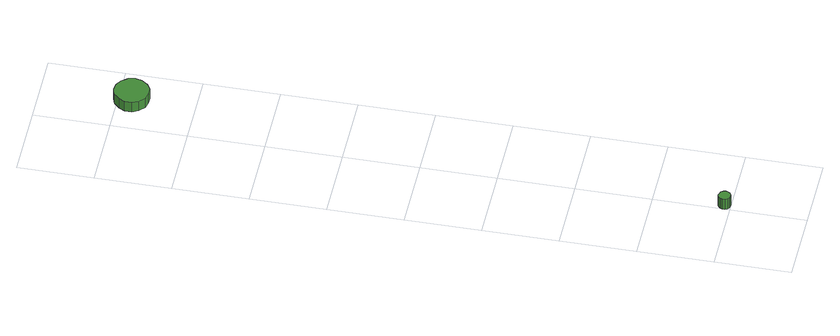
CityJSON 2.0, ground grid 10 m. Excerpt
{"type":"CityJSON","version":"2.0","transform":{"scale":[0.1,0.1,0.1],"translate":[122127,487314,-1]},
"CityObjects":{
"tree1":{"type":"SolitaryVegetationObject","attributes":{"function":"something"},"geometry":[{"type":"MultiSurface","lod":"1","boundaries":[[[0,1,2,3,4,5,6,7,8,9,10,11,12,13,14]],[[15,16,17,18,19,20,21,22,23,24,25,26,27,28,29]],[[0,29,28,1]],[[1,28,27,2]],[[2,27,26,3]],[[3,26,25,4]],[[4,25,24,5]],[[5,24,23,6]],[[6,23,22,7]],[[7,22,21,8]],[[8,21,20,9]],[[9,20,19,10]],[[10,19,18,11]],[[11,18,17,12]],[[12,17,16,13]],[[13,16,15,14]],[[14,15,29,0]]]}]},
"tree2":{"type":"SolitaryVegetationObject","attributes":{"function":"something"},"geometry":[{"type":"MultiSurface","lod":"1","boundaries":[[[30,31,32,33,34,35,36,37,38,39,40,41,42,43,44]],[[45,46,47,48,49,50,51,52,53,54,55,56,57,58,59]],[[30,59,58,31]],[[31,58,57,32]],[[32,57,56,33]],[[33,56,55,34]],[[34,55,54,35]],[[35,54,53,36]],[[36,53,52,37]],[[37,52,51,38]],[[38,51,50,39]],[[39,50,49,40]],[[40,49,48,41]],[[41,48,47,42]],[[42,47,46,43]],[[43,46,45,44]],[[44,45,59,30]]]}]}
},
"vertices":[
[16,9,25],[15,12,25],[13,15,25],[10,16,25],[7,17,25],[4,16,25],[2,14,25],[0,11,25],[0,7,25],[2,4,25],[4,2,25],[7,1,25],[10,1,25],[13,3,25],[15,6,25],[15,6,8],[13,3,8],[10,1,8],[7,1,8],[4,2,8],[2,4,8],[0,7,8],[0,11,8],[2,14,8],[4,16,8],[7,17,8],[10,16,8],[13,15,8],[15,12,8],[16,9,8],
[77,783,24],[75,792,24],[69,800,24],[61,805,24],[52,806,24],[43,803,24],[36,796,24],[32,788,24],[32,778,24],[36,770,24],[43,763,24],[52,761,24],[61,761,24],[69,766,24],[75,774,24],[75,774,8],[69,766,8],[61,761,8],[52,761,8],[43,763,8],[36,770,8],[32,778,8],[32,788,8],[36,796,8],[43,803,8],[52,806,8],[61,805,8],[69,800,8],[75,792,8],[77,783,8]
]}
